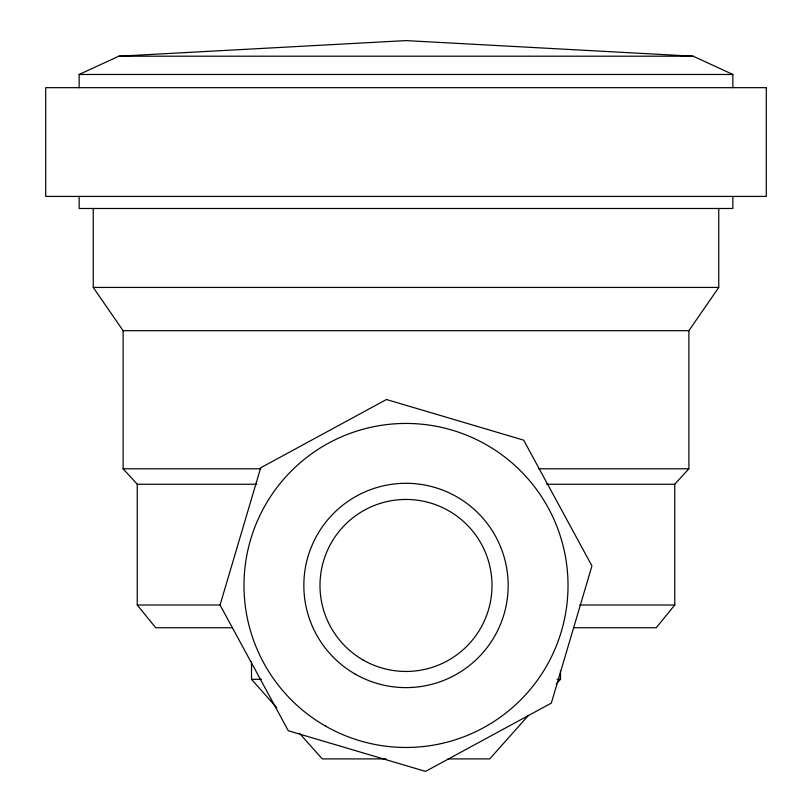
<?xml version="1.0" encoding="UTF-8"?>
<svg xmlns="http://www.w3.org/2000/svg" width="812" height="812" viewBox="0 0 812 812"><rect width="100%" height="100%" fill="white"/><g stroke="black" fill="none" stroke-linecap="round" stroke-linejoin="round"><path stroke-width="1.22" d="M220.052 605.001L260.693 467.793L386.461 399.504L523.669 440.155L591.948 565.913L551.307 703.121L425.539 771.4L288.331 730.759L220.052 605.001L137.248 605.001L137.248 484.246L123.109 468.798L123.109 330.687L93.248 287.438L93.248 208.481M573.475 627.747L656.279 627.747L674.752 605.001L674.752 484.246L688.891 468.798L688.891 330.687L718.752 287.438L718.752 208.481M528.49 715.321L489.748 758.905L447.879 758.905M556.281 684.059L560.493 679.319L560.493 670.519M79.15 87.666L79.15 74.471L118.826 56.201L406 40.6L693.174 56.201L732.85 74.471L732.85 87.666M118.826 56.201L693.174 56.201M79.15 74.471L732.85 74.471M93.248 287.438L718.752 287.438M123.109 330.687L688.891 330.687M123.109 468.798L260.835 468.798M538.65 468.798L688.891 468.798M137.248 484.246L256.724 484.246M546.588 484.246L674.752 484.246M579.758 605.001L674.752 605.001M232.354 627.747L155.721 627.747L137.248 605.001M251.507 661.709L251.507 679.319L261.383 679.319M557.113 679.319L560.493 679.319M386.167 758.905L322.252 758.905L299.516 733.327M251.507 679.319L276.77 707.749M732.85 196.423L732.85 208.481L79.15 208.481L79.15 196.423M766.305 87.666L45.695 87.666L45.695 196.423L766.305 196.423L766.305 87.666M354.915 673.93A102.16 102.16 0 0 0 508.16 585.452A102.16 102.16 0 0 0 354.915 496.985A102.16 102.16 0 0 0 354.915 673.93M362.994 659.933A86.001 86.001 0 0 0 492.001 585.452A86.001 86.001 0 0 0 362.994 510.971A86.001 86.001 0 0 0 362.994 659.933M324.993 725.766A162.024 162.024 0 0 0 568.024 585.452A162.024 162.024 0 0 0 324.993 445.138A162.024 162.024 0 0 0 324.993 725.766"/></g></svg>
